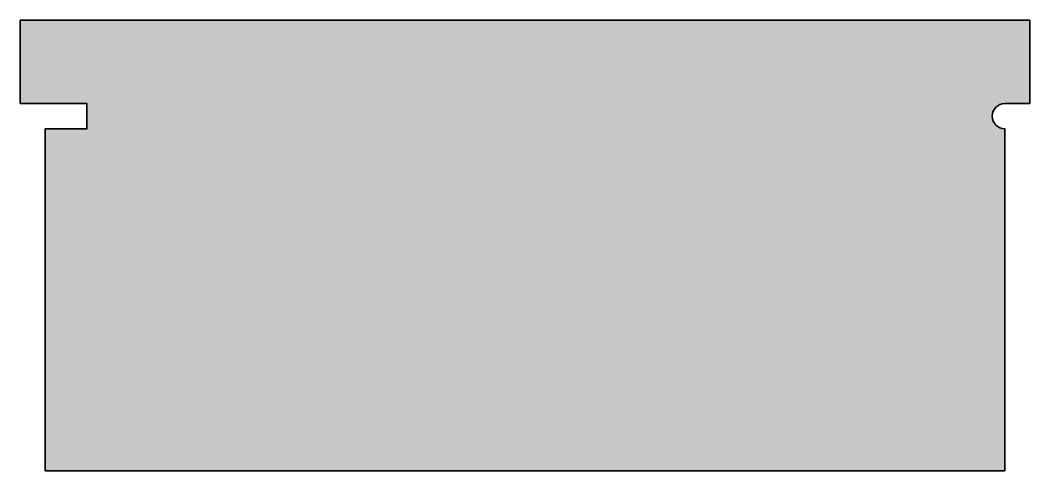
# Model space of a CAD drawing. Header units: millimetres. Extents: x -3 to 118, y -54 to 0.
import ezdxf

# ---------------------------------------------------------------- set-up
doc = ezdxf.new("R2010")
doc.units = ezdxf.units.MM
doc.header["$MEASUREMENT"] = 0
doc.layers.add('Layer 1', color=7, linetype='Continuous', lineweight=0)

msp = doc.modelspace()

# ---------------------------------------------------------------- hatches: boundary and pattern name
at = {"layer": 'Layer 1', "true_color": 0x231f20, "transparency": 33554687}
h = msp.add_hatch(color=250, dxfattribs=at)
h.dxf.hatch_style = 2
edge = h.paths.add_edge_path()
edge.add_spline(control_points=[(-3, 0), (-3, 0), (-3, -10), (-3, -10), (-3, -10), (5, -10), (5, -10), (5, -10), (5, -13), (5, -13), (5, -13), (0, -13), (0, -13), (0, -13), (0, -54), (0, -54), (0, -54), (115, -54), (115, -54), (115, -54), (115, -13), (115, -13), (114.17, -13), (113.5, -12.33), (113.5, -11.5), (113.5, -10.67), (114.17, -10), (115, -10), (115, -10), (118, -10), (118, -10), (118, -10), (118, 0), (118, 0), (118, 0), (-3, 0), (-3, 0)], knot_values=[0, 0, 0, 0, 1, 1, 1, 2, 2, 2, 3, 3, 3, 4, 4, 4, 5, 5, 5, 6, 6, 6, 7, 7, 7, 8, 8, 8, 9, 9, 9, 10, 10, 10, 11, 11, 11, 12, 12, 12, 12], degree=3, periodic=0)

# ---------------------------------------------------------------- linework, layer by layer
at = {"layer": 'Layer 1', "color": 250, "lineweight": 35, "true_color": 0x231f20}
msp.add_open_spline([(-3, 0), (-3, 0), (-3, -10), (-3, -10), (-3, -10), (5, -10), (5, -10), (5, -10), (5, -13), (5, -13), (5, -13), (0, -13), (0, -13), (0, -13), (0, -54), (0, -54), (0, -54), (115, -54), (115, -54), (115, -54), (115, -13), (115, -13), (114.17, -13), (113.5, -12.33), (113.5, -11.5), (113.5, -10.67), (114.17, -10), (115, -10), (115, -10), (118, -10), (118, -10), (118, -10), (118, 0), (118, 0), (118, 0), (-3, 0), (-3, 0)], degree=3, knots=[0, 0, 0, 0, 1, 1, 1, 2, 2, 2, 3, 3, 3, 4, 4, 4, 5, 5, 5, 6, 6, 6, 7, 7, 7, 8, 8, 8, 9, 9, 9, 10, 10, 10, 11, 11, 11, 12, 12, 12, 12], dxfattribs=at)

doc.saveas('drawing.dxf')
